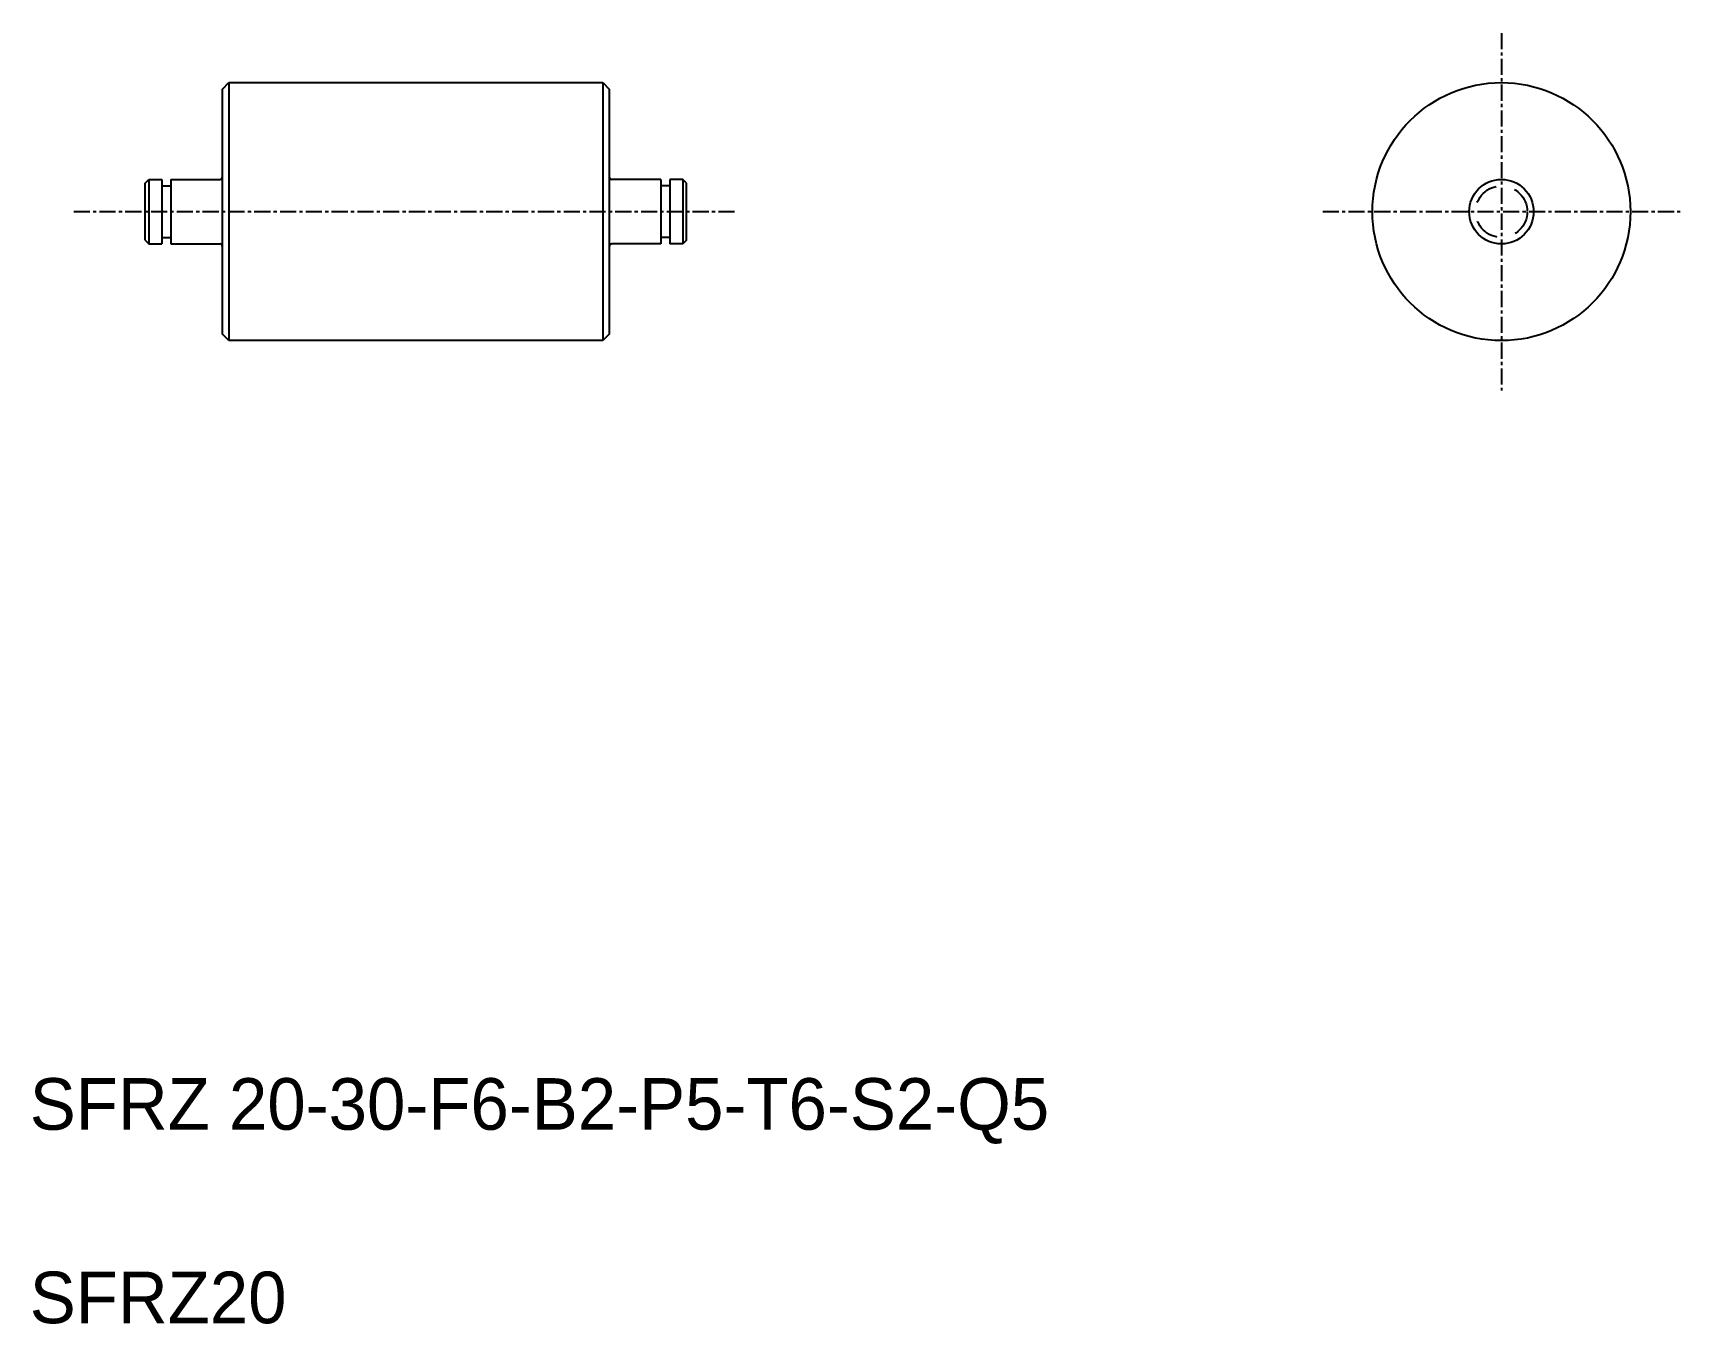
# Model space of a CAD drawing. Extents: x 16 to 144, y 78 to 178.
import ezdxf

# ---------------------------------------------------------------- set-up
doc = ezdxf.new("R2010")
doc.units = 0
doc.linetypes.add('CENTER', pattern=[2, 1.25, -0.25, 0.25, -0.25])
doc.linetypes.add('DASHED', pattern=[3.5, 2, -1.5])
doc.layers.get('0').update_dxf_attribs({"linetype": 'CONTINUOUS'})
doc.layers.add('CENTER', color=1, linetype='CENTER')

msp = doc.modelspace()

# ---------------------------------------------------------------- linework, layer by layer
for p, q in [((30.59, 173.37), (31.09, 173.87)), ((31.09, 173.87), (60.09, 173.87)), ((31.09, 173.87), (31.09, 153.87)), ((60.09, 173.87), (60.09, 153.87)), ((60.09, 173.87), (60.59, 173.37)), ((30.59, 154.37), (30.59, 173.37)), ((60.59, 173.37), (60.59, 154.37)), ((31.09, 168.87), (31.09, 168.87)), ((24.59, 161.67), (24.59, 166.07)), ((66.59, 161.67), (66.59, 166.07)), ((31.09, 163.87), (31.09, 163.87)), ((31.09, 153.87), (30.59, 154.37)), ((60.09, 153.87), (31.09, 153.87)), ((60.59, 154.37), (60.09, 153.87))]:
    msp.add_line(p, q)
at = {"linetype": 'CONTINUOUS'}
for p, q in [((24.59, 166.07), (24.89, 166.37)), ((25.89, 166.37), (25.89, 161.37)), ((26.59, 166.37), (26.59, 161.37)), ((64.59, 166.37), (64.59, 161.37)), ((65.29, 166.37), (65.29, 161.37)), ((66.59, 166.07), (66.29, 166.37)), ((25.89, 165.87), (26.59, 165.87)), ((65.29, 165.87), (64.59, 165.87)), ((24.59, 161.67), (24.89, 161.37)), ((25.89, 161.87), (26.59, 161.87)), ((65.29, 161.87), (64.59, 161.87)), ((66.59, 161.67), (66.29, 161.37))]:
    msp.add_line(p, q, dxfattribs=at)
at = {"color": 7, "linetype": 'CONTINUOUS'}
for p, q in [((24.89, 166.37), (24.89, 161.37)), ((24.89, 166.37), (25.89, 166.37)), ((26.59, 166.37), (30.39, 166.37)), ((64.59, 166.37), (60.79, 166.37)), ((66.29, 166.37), (65.29, 166.37)), ((66.29, 166.37), (66.29, 161.37)), ((24.89, 161.37), (25.89, 161.37)), ((26.59, 161.37), (30.39, 161.37)), ((64.59, 161.37), (60.79, 161.37)), ((66.29, 161.37), (65.29, 161.37))]:
    msp.add_line(p, q, dxfattribs=at)
at = {"linetype": 'CONTINUOUS'}
msp.add_circle((129.79, 163.87), 10, dxfattribs=at)
at = {"color": 7, "linetype": 'CONTINUOUS'}
msp.add_circle((129.79, 163.87), 2.5, dxfattribs=at)
at = {"color": 3, "linetype": 'DASHED'}
msp.add_circle((129.79, 163.87), 2, dxfattribs=at)
at = {"linetype": 'CONTINUOUS'}
for centre, start, end in [((30.39, 166.57), 270, 0), ((60.79, 166.57), 180, 270), ((30.39, 161.17), 0, 90), ((60.79, 161.17), 90, 180)]:
    msp.add_arc(centre, 0.2, start, end, dxfattribs=at)
at = {"layer": 'CENTER', "color": 1, "linetype": 'CENTER'}
for p, q in [((129.79, 177.72), (129.79, 150.01)), ((19.06, 163.87), (70.37, 163.87)), ((115.93, 163.87), (143.65, 163.87))]:
    msp.add_line(p, q, dxfattribs=at)

# ---------------------------------------------------------------- texts
for s, p in [('SFRZ 20-30-F6-B2-P5-T6-S2-Q5', (15.65, 92.7)), ('SFRZ20', (15.65, 77.7))]:
    msp.add_text(s, height=4).set_placement(p)

doc.saveas('drawing.dxf')
